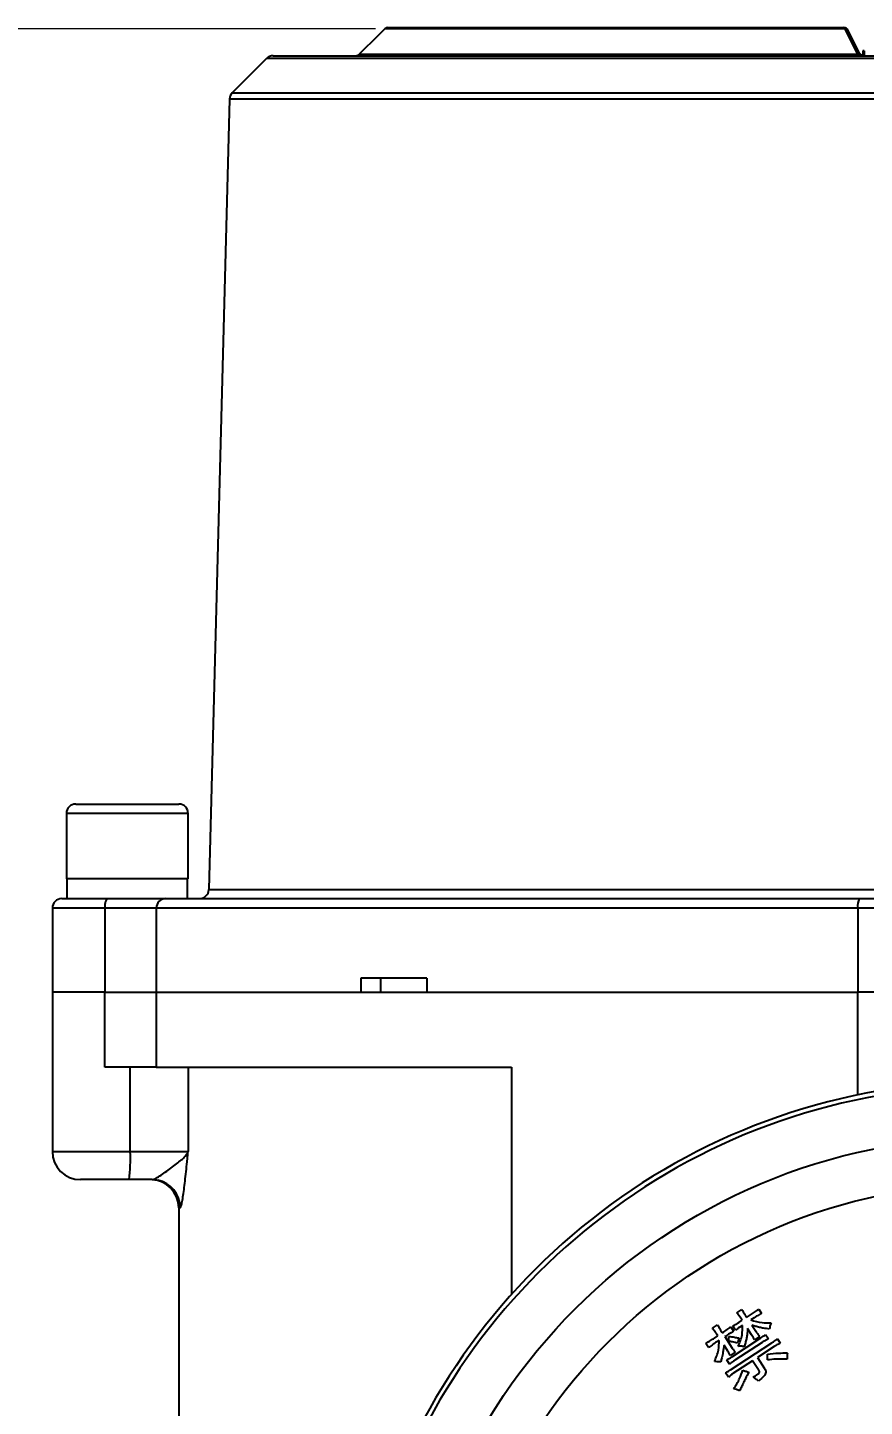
# Model space of a CAD drawing. Header units: millimetres. Extents: x 284 to 3312, y -237 to 1155.
# Drawn here: x 1809.2 to 1898.5, y 855.1 to 1002.3 of the extents above; entities that cross this region are included whole.
import ezdxf

# ---------------------------------------------------------------- set-up
doc = ezdxf.new("R2010")
doc.units = ezdxf.units.MM
doc.layers.add('标注', color=3, linetype='Continuous', lineweight=13)
doc.styles.add('工程字', font='gbenor.shx', dxfattribs={"width": 0.707, "bigfont": 'hztxt.shx'})
doc.dimstyles.new('AM_GB$0', dxfattribs={"dimtxt": 3.5, "dimasz": 2.5, "dimexe": 1, "dimexo": 1, "dimgap": 0.5, "dimtad": 1, "dimdsep": 46, "dimtxsty": '工程字', "dimcen": 0, "dimclrd": 256, "dimclre": 256, "dimclrt": 2, "dimadec": 0, "dimazin": 2, "dimtp": 0.1, "dimtm": 0.1, "dimtfac": 0.71, "dimtmove": 0, "dimatfit": 3, "dimfxl": 0, "dimlwd": -1, "dimlwe": -1, "dimarcsym": 0})

# ---------------------------------------------------------------- blocks, each defined once
blk = doc.blocks.new('*D27')
at = {"layer": 'Defpoints', "color": 0}
for p in [(1847.33, 1002.19), (1715.68, 645.33), (1806.85, 645.33)]:
    blk.add_point(p, dxfattribs=at)
at = {"layer": '标注', "transparency": 16777216}
for p, q in [((1846.33, 1002.19), (1714.68, 1002.19)), ((1715.68, 999.69), (1715.68, 647.83)), ((1805.85, 645.33), (1714.68, 645.33))]:
    blk.add_line(p, q, dxfattribs=at)
for points in [[(1715.26, 999.69), (1716.1, 999.69), (1715.68, 1002.19)], [(1715.26, 647.83), (1716.1, 647.83), (1715.68, 645.33)]]:
    blk.add_solid(points, dxfattribs=at)
at = {"layer": '标注', "color": 2, "transparency": 16777216, "insert": (1710.18, 823.76), "char_height": 3.5, "attachment_point": 5, "rotation": 90, "style": '工程字'}
blk.add_mtext('{\\H2.85714x;357}', dxfattribs=at)

msp = doc.modelspace()

# ---------------------------------------------------------------- linework, layer by layer
at = {"color": 7, "linetype": 'Continuous', "lineweight": 25}
for p, q in [((1847.335, 1002.188), (1847.334, 1002.189)), ((1896.48, 1002.188), (1847.335, 1002.188)), ((1847.687, 1002.334), (1896.331, 1002.334)), ((1898.006, 999.616), (1896.78, 1002.063)), ((1898.381, 999.834), (1898.381, 999.34)), ((1898.509, 999.834), (1898.381, 999.834)), ((1898.509, 999.834), (1898.509, 999.334)), ((1834.723, 999.041), (1831.056, 995.374)), ((1918.913, 999.041), (1834.723, 999.041)), ((1835.43, 999.334), (1918.848, 999.334)), ((1844.618, 999.481), (1897.841, 999.481)), ((1831.056, 995.374), (1918.91, 995.374)), ((1830.763, 994.693), (1828.553, 910.308)), ((1918.936, 994.693), (1830.763, 994.693)), ((1814.348, 919.434), (1819.848, 919.434)), ((1819.848, 919.434), (1825.348, 919.434)), ((1813.348, 918.434), (1813.348, 911.434)), ((1819.848, 918.434), (1813.348, 918.434)), ((1826.348, 918.434), (1819.848, 918.434)), ((1826.348, 911.434), (1826.348, 918.434)), ((1819.848, 911.434), (1813.348, 911.434)), ((1813.408, 911.434), (1813.408, 909.334)), ((1826.348, 911.434), (1819.848, 911.434)), ((1826.288, 909.334), (1826.288, 911.434)), ((1828.553, 910.308), (1905.408, 910.308)), ((1811.848, 908.334), (1811.848, 899.334)), ((1817.446, 908.334), (1811.848, 908.334)), ((1812.848, 909.334), (1817.746, 909.334)), ((1822.946, 908.334), (1817.446, 908.334)), ((1817.446, 908.334), (1817.446, 899.334)), ((1817.746, 909.334), (1823.934, 909.334)), ((1822.946, 908.334), (1822.946, 899.334)), ((1897.833, 908.334), (1822.946, 908.334)), ((1823.934, 909.334), (1897.988, 909.334)), ((1904.218, 908.334), (1897.833, 908.334)), ((1897.833, 908.334), (1897.833, 899.334)), ((1897.988, 909.334), (1905.171, 909.334)), ((1844.771, 900.834), (1844.771, 899.334)), ((1851.843, 900.834), (1844.771, 900.834)), ((1846.896, 900.834), (1846.896, 899.334)), ((1851.843, 900.834), (1851.843, 899.334)), ((1811.848, 899.334), (1811.848, 882.334)), ((1817.446, 899.334), (1811.848, 899.334)), ((1817.446, 899.334), (1822.946, 899.334)), ((1817.446, 891.334), (1817.446, 899.334)), ((1822.946, 899.334), (1844.771, 899.334)), ((1822.946, 899.334), (1822.946, 891.334)), ((1822.946, 899.334), (1897.833, 899.334)), ((1851.843, 899.334), (1897.833, 899.334)), ((1904.218, 899.334), (1897.833, 899.334)), ((1897.833, 888.385), (1897.833, 899.334)), ((1822.946, 891.334), (1817.446, 891.334)), ((1820.171, 882.334), (1820.171, 891.334)), ((1822.946, 891.334), (1860.848, 891.334)), ((1826.343, 891.334), (1826.343, 882.334)), ((1860.848, 891.334), (1860.848, 867.065)), ((1811.848, 882.334), (1820.171, 882.334)), ((1820.171, 882.334), (1826.343, 882.334)), ((1820.05, 879.334), (1814.848, 879.334)), ((1822.502, 879.334), (1820.05, 879.334)), ((1825.348, 876.334), (1825.348, 843.334)), ((1825.496, 876.334), (1825.348, 876.334)), ((1884.922, 865.122), (1885.454, 865.471)), ((1885.142, 864.089), (1885.488, 864.316)), ((1885.967, 864.629), (1886.499, 864.978)), ((1886.786, 864.595), (1886.414, 864.351)), ((1887.253, 865.507), (1887.549, 865.056)), ((1882.308, 863.487), (1882.84, 863.836)), ((1884.284, 863.603), (1884.58, 863.15)), ((1884.783, 863.246), (1884.487, 863.698)), ((1885.51, 863.759), (1885.244, 863.585)), ((1886.498, 862.773), (1886.063, 863.438)), ((1886.524, 863.778), (1886.942, 863.14)), ((1887.997, 862.804), (1888.292, 862.353)), ((1881.893, 861.393), (1881.597, 861.846)), ((1882.519, 862.41), (1882.892, 862.654)), ((1883.019, 862.168), (1882.779, 862.012)), ((1883.552, 861.643), (1883.44, 860.886)), ((1883.952, 861.032), (1883.552, 861.643)), ((1883.63, 862.569), (1884.431, 861.346)), ((1884.244, 859.019), (1888.658, 861.909)), ((1884.451, 860.446), (1887.376, 862.361)), ((1887.637, 861.961), (1884.712, 860.047)), ((1887.35, 862.572), (1886.818, 862.224)), ((1888.921, 861.51), (1887.112, 860.326)), ((1889.253, 862.335), (1889.548, 861.883)), ((1884.143, 859.638), (1883.848, 860.089)), ((1884.754, 860.911), (1884.223, 860.562)), ((1886.607, 859.995), (1884.506, 858.62)), ((1887.233, 859.037), (1886.607, 859.995)), ((1887.112, 860.326), (1887.877, 859.155)), ((1884.035, 858.236), (1883.721, 858.715))]:
    msp.add_line(p, q, dxfattribs=at)
at = {"color": 7, "linetype": 'Continuous', "lineweight": 25, "flags": 128}
for points in [[(1847.335, 1002.188), (1846.626, 1001.482), (1844.618, 999.481)], [(1897.841, 999.481), (1897.486, 1000.187), (1896.48, 1002.188)], [(1817.746, 909.334), (1817.688, 909.315), (1817.632, 909.258), (1817.58, 909.166), (1817.534, 909.041), (1817.497, 908.89), (1817.469, 908.717), (1817.452, 908.529), (1817.446, 908.334)], [(1822.502, 879.334), (1823.086, 879.277), (1823.096, 879.275)]]:
    msp.add_lwpolyline(points, dxfattribs=at)
at = {"color": 7, "linetype": 'Continuous', "lineweight": 25}
for radius in [62.5, 57.5]:
    msp.add_circle((1911.848, 821.334), radius, dxfattribs=at)
for centre, radius, start, end in [((1847.687, 1001.834), 0.5, 90, 134.88996), ((1847.687, 1001.837), 0.497, 90.01913, 135.13671), ((1896.331, 1001.834), 0.5, 26.65319, 90), ((1896.289, 1002.142), 0.197, 13.44713, 77.66352), ((1896.528, 1001.89), 0.302, 34.6339, 99.13975), ((1898.453, 999.834), 0.5, 205.83863, 269.99907), ((1835.43, 998.334), 1, 90, 135), ((1844.265, 999.832), 0.498, 270.01641, 315.11736), ((1898.033, 999.528), 0.198, 193.88447, 258.00927), ((1831.763, 994.667), 1, 135, 178.5), ((1814.348, 918.434), 1, 90, 180), ((1825.348, 918.434), 1, 0, 90), ((1827.554, 910.334), 1, 270, 358.5), ((1812.848, 908.334), 1, 90, 180), ((1823.94, 908.34), 0.994, 90.35382, 180.3495), ((1899.555, 908.578), 1.739, 154.23449, 188.06223), ((1911.848, 821.334), 68.5, 98.74241, 171.25759), ((1911.848, 821.334), 68, 98.74241, 171.25759), ((1814.848, 882.334), 3, 180, 270), ((1801.458, 881.586), 18.727, 353.09575, 2.2915), ((1822.348, 876.334), 3, 0, 90), ((1822.497, 876.336), 2.999, 359.96916, 78.48992)]:
    msp.add_arc(centre, radius, start, end, dxfattribs=at)
for points, knots in [([(1897.997, 999.612), (1898.006, 999.599), (1898.03, 999.563), (1898.017, 999.523), (1897.976, 999.497), (1897.935, 999.485), (1897.893, 999.48), (1897.855, 999.48), (1897.841, 999.481)], [0, 0, 0, 0, 0.205009, 0.5567945, 0.7175938, 0.7985706, 0.9247278, 1, 1, 1, 1]), ([(1822.502, 879.334), (1822.62, 879.334), (1822.76, 879.39), (1823.082, 879.566), (1823.263, 879.687), (1823.646, 879.952), (1823.849, 880.097), (1824.258, 880.39), (1824.464, 880.538), (1824.863, 880.83), (1825.056, 880.974), (1825.414, 881.257), (1825.58, 881.396), (1825.873, 881.669), (1826, 881.804), (1826.155, 882.004), (1826.201, 882.07), (1826.281, 882.202), (1826.316, 882.269), (1826.343, 882.334)], [0, 0, 0, 0, 0.125, 0.125, 0.25, 0.25, 0.375, 0.375, 0.5, 0.5, 0.625, 0.625, 0.75, 0.75, 0.875, 0.875, 0.9375, 0.9375, 1, 1, 1, 1]), ([(1825.496, 876.334), (1825.522, 876.334), (1825.551, 876.382), (1825.598, 876.517), (1825.615, 876.573), (1825.649, 876.706), (1825.666, 876.783), (1825.72, 877.039), (1825.756, 877.246), (1825.831, 877.718), (1825.869, 877.986), (1825.982, 878.843), (1826.055, 879.493), (1826.163, 880.53), (1826.199, 880.886), (1826.252, 881.426), (1826.27, 881.607), (1826.306, 881.97), (1826.325, 882.153), (1826.343, 882.334)], [0, 0, 0, 0, 0.125, 0.125, 0.1875, 0.1875, 0.25, 0.25, 0.375, 0.375, 0.5, 0.5, 0.75, 0.75, 0.875, 0.875, 0.9375, 0.9375, 1, 1, 1, 1]), ([(1885.488, 864.316), (1885.388, 864.47), (1885.208, 864.745), (1885.01, 865.007), (1884.922, 865.122)], [0, 0, 0, 0, 0.560042, 1, 1, 1, 1]), ([(1885.454, 865.471), (1885.546, 865.311), (1885.71, 865.026), (1885.888, 864.75), (1885.967, 864.629)], [0, 0, 0, 0, 0.5599805, 1, 1, 1, 1]), ([(1886.414, 864.351), (1886.81, 864.231), (1887.518, 864.016), (1888.255, 864.047), (1888.579, 864.06)], [0, 0, 0, 0, 0.560103, 1, 1, 1, 1]), ([(1886.499, 864.978), (1886.642, 865.073), (1886.897, 865.244), (1887.144, 865.427), (1887.253, 865.507)], [0, 0, 0, 0, 0.559983, 1, 1, 1, 1]), ([(1887.549, 865.056), (1887.404, 864.973), (1887.146, 864.826), (1886.896, 864.666), (1886.786, 864.595)], [0, 0, 0, 0, 0.55998013, 1, 1, 1, 1]), ([(1882.892, 862.654), (1882.787, 862.813), (1882.6, 863.096), (1882.397, 863.368), (1882.308, 863.487)], [0, 0, 0, 0, 0.5600035, 1, 1, 1, 1]), ([(1882.84, 863.836), (1882.935, 863.671), (1883.104, 863.377), (1883.289, 863.092), (1883.37, 862.967)], [0, 0, 0, 0, 0.5599842, 1, 1, 1, 1]), ([(1883.37, 862.967), (1883.543, 863.082), (1883.853, 863.288), (1884.152, 863.507), (1884.284, 863.603)], [0, 0, 0, 0, 0.5599884, 1, 1, 1, 1]), ([(1884.58, 863.15), (1884.4, 863.046), (1884.079, 862.86), (1883.767, 862.658), (1883.63, 862.569)], [0, 0, 0, 0, 0.5599824, 1, 1, 1, 1]), ([(1884.487, 863.698), (1884.612, 863.766), (1884.835, 863.889), (1885.048, 864.028), (1885.142, 864.089)], [0, 0, 0, 0, 0.5599737, 1, 1, 1, 1]), ([(1885.244, 863.585), (1885.156, 863.525), (1884.999, 863.416), (1884.849, 863.298), (1884.783, 863.246)], [0, 0, 0, 0, 0.5599755, 1, 1, 1, 1]), ([(1885.068, 861.533), (1885.236, 861.933), (1885.537, 862.648), (1885.518, 863.42), (1885.51, 863.759)], [0, 0, 0, 0, 0.5600919, 1, 1, 1, 1]), ([(1886.063, 863.438), (1886.053, 863.212), (1886.037, 862.842), (1885.95, 862.331), (1885.829, 861.911), (1885.744, 861.633), (1885.701, 861.493)], [0, 0, 0, 0, 0.3400708, 0.5599006, 0.7799426, 1, 1, 1, 1]), ([(1886.818, 862.224), (1886.762, 862.328), (1886.661, 862.515), (1886.548, 862.694), (1886.498, 862.773)], [0, 0, 0, 0, 0.55998269, 1, 1, 1, 1]), ([(1888.416, 863.382), (1888.198, 863.407), (1887.839, 863.448), (1887.347, 863.557), (1886.934, 863.662), (1886.66, 863.739), (1886.524, 863.778)], [0, 0, 0, 0, 0.3399503, 0.5599573, 0.7799829, 1, 1, 1, 1]), ([(1886.942, 863.14), (1887.016, 863.032), (1887.148, 862.84), (1887.288, 862.654), (1887.35, 862.572)], [0, 0, 0, 0, 0.5599753, 1, 1, 1, 1]), ([(1887.376, 862.361), (1887.494, 862.441), (1887.703, 862.585), (1887.907, 862.737), (1887.997, 862.804)], [0, 0, 0, 0, 0.5599899, 1, 1, 1, 1]), ([(1888.579, 864.06), (1888.529, 863.938), (1888.439, 863.72), (1888.423, 863.485), (1888.416, 863.382)], [0, 0, 0, 0, 0.5605418, 1, 1, 1, 1]), ([(1881.597, 861.846), (1881.772, 861.948), (1882.083, 862.13), (1882.386, 862.325), (1882.519, 862.41)], [0, 0, 0, 0, 0.5599921, 1, 1, 1, 1]), ([(1882.779, 862.012), (1882.612, 861.9), (1882.312, 861.699), (1882.021, 861.486), (1881.893, 861.393)], [0, 0, 0, 0, 0.5599974, 1, 1, 1, 1]), ([(1882.524, 859.907), (1882.7, 860.312), (1883.013, 861.036), (1883.018, 861.822), (1883.019, 862.168)], [0, 0, 0, 0, 0.5594491, 1, 1, 1, 1]), ([(1884.032, 862.071), (1884.051, 862.167), (1884.084, 862.339), (1884.076, 862.513), (1884.072, 862.59)], [0, 0, 0, 0, 0.5601578, 1, 1, 1, 1]), ([(1885, 861.869), (1884.822, 861.919), (1884.504, 862.008), (1884.176, 862.052), (1884.032, 862.071)], [0, 0, 0, 0, 0.5600114, 1, 1, 1, 1]), ([(1884.072, 862.59), (1884.268, 862.565), (1884.618, 862.521), (1884.966, 862.466), (1885.12, 862.441)], [0, 0, 0, 0, 0.5599939, 1, 1, 1, 1]), ([(1884.431, 861.346), (1884.488, 861.262), (1884.591, 861.113), (1884.704, 860.972), (1884.754, 860.911)], [0, 0, 0, 0, 0.55994972, 1, 1, 1, 1]), ([(1885.12, 862.441), (1885.103, 862.333), (1885.074, 862.14), (1885.023, 861.952), (1885, 861.869)], [0, 0, 0, 0, 0.5599126, 1, 1, 1, 1]), ([(1885.701, 861.493), (1885.584, 861.518), (1885.374, 861.561), (1885.161, 861.542), (1885.068, 861.533)], [0, 0, 0, 0, 0.5596419, 1, 1, 1, 1]), ([(1888.292, 862.353), (1888.168, 862.282), (1887.948, 862.155), (1887.732, 862.021), (1887.637, 861.961)], [0, 0, 0, 0, 0.56001469, 1, 1, 1, 1]), ([(1888.658, 861.909), (1888.772, 861.986), (1888.974, 862.122), (1889.168, 862.27), (1889.253, 862.335)], [0, 0, 0, 0, 0.559975, 1, 1, 1, 1]), ([(1889.548, 861.883), (1889.429, 861.817), (1889.216, 861.699), (1889.011, 861.568), (1888.921, 861.51)], [0, 0, 0, 0, 0.5599786, 1, 1, 1, 1]), ([(1883.201, 859.857), (1883.075, 859.871), (1882.85, 859.896), (1882.624, 859.904), (1882.524, 859.907)], [0, 0, 0, 0, 0.5599722, 1, 1, 1, 1]), ([(1883.44, 860.886), (1883.403, 860.692), (1883.338, 860.346), (1883.243, 860.007), (1883.201, 859.857)], [0, 0, 0, 0, 0.5599375, 1, 1, 1, 1]), ([(1883.848, 860.089), (1883.962, 860.153), (1884.167, 860.266), (1884.364, 860.391), (1884.451, 860.446)], [0, 0, 0, 0, 0.5599857, 1, 1, 1, 1]), ([(1884.223, 860.562), (1884.177, 860.653), (1884.096, 860.815), (1883.996, 860.966), (1883.952, 861.032)], [0, 0, 0, 0, 0.5598366, 1, 1, 1, 1]), ([(1884.712, 860.047), (1884.604, 859.972), (1884.412, 859.84), (1884.225, 859.699), (1884.143, 859.638)], [0, 0, 0, 0, 0.5599868, 1, 1, 1, 1]), ([(1888.184, 860.08), (1888.193, 860.195), (1888.209, 860.4), (1888.202, 860.605), (1888.199, 860.695)], [0, 0, 0, 0, 0.5600111, 1, 1, 1, 1]), ([(1890.292, 860.167), (1889.897, 860.178), (1889.193, 860.196), (1888.493, 860.115), (1888.184, 860.08)], [0, 0, 0, 0, 0.5597426, 1, 1, 1, 1]), ([(1888.199, 860.695), (1888.592, 860.744), (1889.296, 860.829), (1890.004, 860.828), (1890.315, 860.827)], [0, 0, 0, 0, 0.5600491, 1, 1, 1, 1]), ([(1890.315, 860.827), (1890.299, 860.704), (1890.27, 860.485), (1890.285, 860.264), (1890.292, 860.167)], [0, 0, 0, 0, 0.5600419, 1, 1, 1, 1]), ([(1883.721, 858.715), (1883.821, 858.769), (1883.998, 858.865), (1884.169, 858.972), (1884.244, 859.019)], [0, 0, 0, 0, 0.55998005, 1, 1, 1, 1]), ([(1884.506, 858.62), (1884.413, 858.555), (1884.246, 858.438), (1884.099, 858.298), (1884.035, 858.236)], [0, 0, 0, 0, 0.55997, 1, 1, 1, 1]), ([(1884.606, 857.015), (1884.827, 857.364), (1885.222, 857.988), (1885.449, 858.69), (1885.549, 858.999)], [0, 0, 0, 0, 0.5596771, 1, 1, 1, 1]), ([(1886.189, 858.774), (1886.074, 858.549), (1885.885, 858.18), (1885.641, 857.656), (1885.43, 857.214), (1885.29, 856.92), (1885.22, 856.773)], [0, 0, 0, 0, 0.339984, 0.5599905, 0.7799946, 1, 1, 1, 1]), ([(1885.549, 858.999), (1885.667, 858.955), (1885.879, 858.875), (1886.095, 858.805), (1886.189, 858.774)], [0, 0, 0, 0, 0.5599886, 1, 1, 1, 1]), ([(1886.653, 858.242), (1886.82, 858.344), (1887.029, 858.472), (1887.268, 858.634), (1887.36, 858.765), (1887.308, 858.914), (1887.258, 858.996), (1887.233, 859.037)], [0, 0, 0, 0, 0.5018578, 0.6272718, 0.7494884, 0.8745886, 1, 1, 1, 1]), ([(1887.877, 859.155), (1887.913, 859.095), (1887.983, 858.975), (1888.022, 858.765), (1887.971, 858.556), (1887.714, 858.222), (1887.446, 857.999), (1887.232, 857.821)], [0, 0, 0, 0, 0.1251437, 0.2499572, 0.3745533, 0.4996142, 1, 1, 1, 1]), ([(1885.22, 856.773), (1885.109, 856.826), (1884.91, 856.922), (1884.699, 856.987), (1884.606, 857.015)], [0, 0, 0, 0, 0.5599294, 1, 1, 1, 1]), ([(1887.232, 857.821), (1887.129, 857.907), (1886.946, 858.062), (1886.742, 858.187), (1886.653, 858.242)], [0, 0, 0, 0, 0.559965, 1, 1, 1, 1])]:
    msp.add_open_spline(points, degree=3, knots=knots, dxfattribs=at)

# ---------------------------------------------------------------- dimensions: what is measured, and where the dimension line sits
at = {"layer": '标注'}
dim = msp.add_linear_dim(base=(1715.681, 645.334), p1=(1847.334, 1002.189), p2=(1806.848, 645.334), angle=90, text='{\\H2.85714x;357}', dimstyle='AM_GB$0', override={"dimfxl": 1.25}, dxfattribs=at)
dim.commit()
dim.dimension.update_dxf_attribs({"geometry": '*D27', "text_midpoint": (1710.181, 823.761)})

doc.saveas('drawing.dxf')
